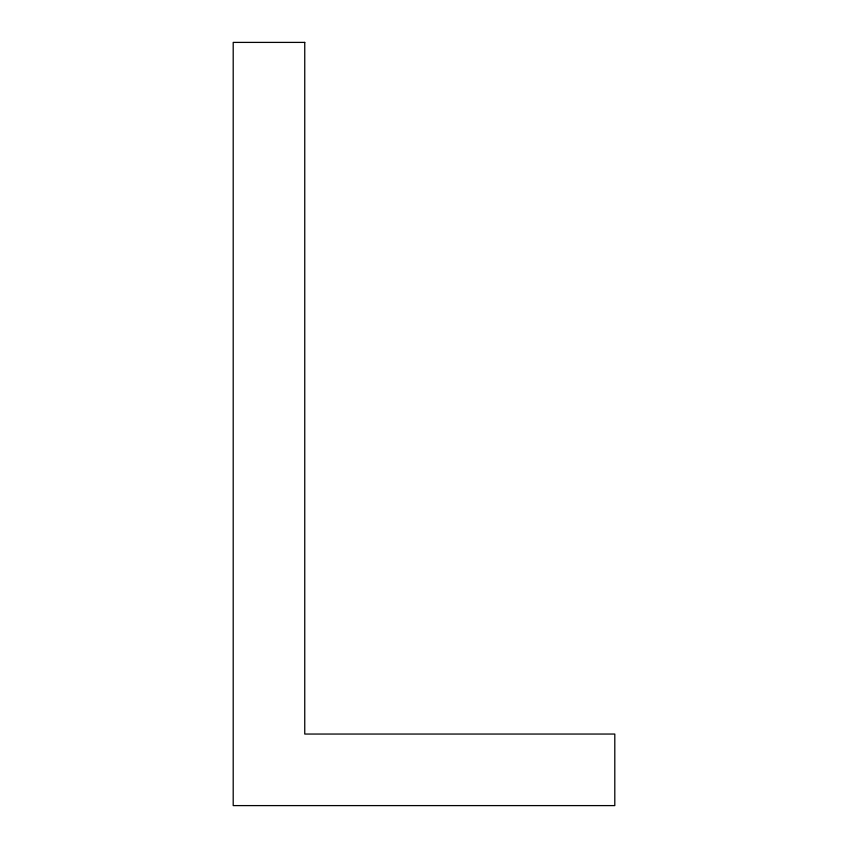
<?xml version="1.0" encoding="UTF-8"?>
<svg xmlns="http://www.w3.org/2000/svg" width="848" height="848" viewBox="0 0 848 848"><rect width="100%" height="100%" fill="white"/><g stroke="black" fill="none" stroke-linecap="round" stroke-linejoin="round"><path stroke-width="1.27" d="M304.75 42.4L233.2 42.4L233.2 805.6L614.8 805.6L614.8 734.05L304.75 734.05L304.75 42.4"/></g></svg>
